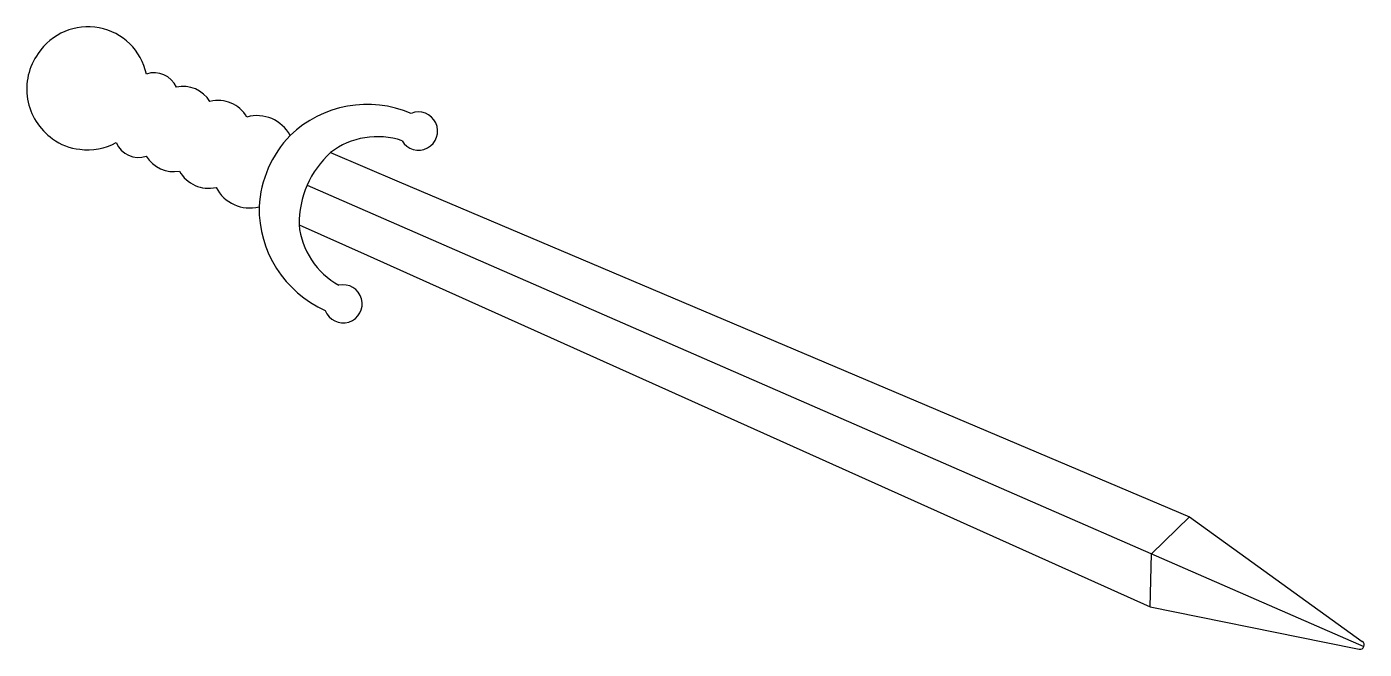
# Model space of a CAD drawing. Header units: millimetres. Extents: x -1.3 to 68.8, y 2.3 to 34.9.
import ezdxf

# ---------------------------------------------------------------- set-up
doc = ezdxf.new("R2010")
doc.units = ezdxf.units.MM
doc.layers.add('Corte exterior', color=1, linetype='Continuous', true_color=0xff0000)
doc.layers.add('grabado linea medio', color=3, linetype='Continuous', true_color=0x00ff00)

msp = doc.modelspace()

# ---------------------------------------------------------------- linework, layer by layer
at = {"layer": 'Corte exterior'}
msp.add_line((66.714, 2.675), (68.538, 2.307), dxfattribs=at)
for points in [[(14.629, 28.325), (18.229, 26.798), (59.643, 9.233), (68.694, 2.702)], [(12.979, 24.544), (16.546, 22.943), (57.586, 4.52), (66.714, 2.675)]]:
    msp.add_lwpolyline(points, dxfattribs=at)
for centre, radius, start, end in [((1.919, 31.786), 3.129, 11.97331, 146.52902), ((1.894, 31.653), 3.184, 144.2948, 234.88211), ((5.394, 31.239), 1.266, 23.90547, 109.08257), ((6.896, 30.117), 1.67, 32.12387, 101.90807), ((8.736, 29.321), 1.737, 29.86284, 104.1691), ((16.562, 24.978), 5.865, 66.96046, 133.63601), ((10.773, 28.276), 1.982, 28.50682, 105.52512), ((19.239, 29.451), 1, 210.30612, 112.47832), ((1.698, 31.149), 2.661, 232.09062, 265.38846), ((1.894, 31.653), 3.184, 262.59697, 298.14206), ((4.563, 29.335), 1.266, 202.71426, 288.93525), ((17.088, 25.1), 4.056, 71.4915, 127.3226), ((6.407, 28.996), 1.67, 210.93266, 280.71686), ((8.241, 28.188), 1.737, 208.67163, 282.97789), ((10.392, 27.405), 1.982, 207.3156, 284.33391), ((16.747, 25.404), 5.865, 179.20472, 245.88026), ((17.016, 24.934), 4.056, 185.51813, 241.34923), ((15.288, 20.399), 1, 200.3624, 102.5346), ((68.581, 2.518), 0.216, 258.57444, 58.39871)]:
    msp.add_arc(centre, radius, start, end, dxfattribs=at)
at = {"layer": 'grabado linea medio'}
msp.add_line((13.404, 26.609), (68.781, 2.439), dxfattribs=at)
msp.add_lwpolyline([(57.586, 4.52), (57.64, 7.302), (59.643, 9.233)], dxfattribs=at)
for centre, radius, start, end in [((16.759, 25.145), 5.886, 136.1522, 176.68853), ((18.072, 24.572), 5.094, 132.53135, 180.30937)]:
    msp.add_arc(centre, radius, start, end, dxfattribs=at)

doc.saveas('drawing.dxf')
